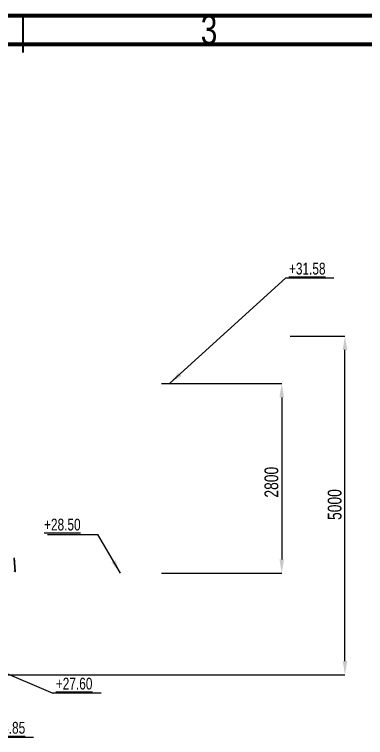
# Model space of a CAD drawing. Header units: millimetres. Extents: x 122 to 2816, y -707 to 556.
# Drawn here: x 841.7 to 888.8, y 283 to 380 of the extents above; entities that cross this region are included whole.
import ezdxf

# ---------------------------------------------------------------- set-up
doc = ezdxf.new("R2010")
doc.units = ezdxf.units.MM
doc.header["$PDSIZE"] = -1
doc.layers.add('FORMAT', color=7, linetype='Continuous')
doc.styles.add('SLDTEXTSTYLE7', font='TXT', dxfattribs={"width": 0.75})
doc.dimstyles.new('SLDDIMSTYLE0', dxfattribs={"dimtxt": 2.5, "dimasz": 1.852083, "dimexe": 0, "dimexo": 0.625, "dimgap": 0, "dimtad": 1, "dimdec": 0, "dimrnd": 1e-09, "dimtxsty": 'Standard', "dimsah": 1, "dimcen": 2.5, "dimazin": 3, "dimtfac": 1.852083, "dimtdec": 0, "dimtmove": 0, "dimatfit": 3, "dimfrac": 2})
doc.dimstyles.new('SLDDIMSTYLE3', dxfattribs={"dimtxt": 1.852083, "dimasz": 1.852083, "dimexe": 0, "dimexo": 0.625, "dimgap": 0.463021, "dimtad": 1, "dimdec": 0, "dimlfac": 110, "dimrnd": 1e-09, "dimzin": 12, "dimtxsty": 'SLDTEXTSTYLE7', "dimsah": 1, "dimcen": 2.5, "dimazin": 3, "dimtfac": 1, "dimtdec": 0, "dimtmove": 0, "dimatfit": 3, "dimfrac": 2, "dimtzin": 12})
doc.dimstyles.new('SLDDIMSTYLE5', dxfattribs={"dimtxt": 1.852083, "dimasz": 1.852083, "dimexe": 0, "dimexo": 0.625, "dimgap": 0.463021, "dimtad": 1, "dimlfac": 110, "dimzin": 12, "dimtxsty": 'SLDTEXTSTYLE7', "dimsah": 1, "dimcen": 2.5, "dimadec": 1, "dimazin": 3, "dimtfac": 1, "dimtdec": 1, "dimtmove": 0, "dimatfit": 3, "dimfrac": 2, "dimtzin": 12})

# ---------------------------------------------------------------- blocks, each defined once
blk = doc.blocks.new('*D1070')
at = {"layer": 'Defpoints', "color": 0}
for p in [(861.351, 330.497), (861.351, 305.043), (877.539, 305.043)]:
    blk.add_point(p, dxfattribs=at)
at = {"layer": 'FORMAT', "color": 0, "lineweight": -2}
for p, q in [((861.413, 330.497), (877.539, 330.497)), ((877.539, 328.645), (877.539, 306.895)), ((861.413, 305.043), (877.539, 305.043))]:
    blk.add_line(p, q, dxfattribs=at)
at = {"layer": 'FORMAT', "color": 0}
for points in [[(877.231, 328.645), (877.848, 328.645), (877.539, 330.497)], [(877.231, 306.895), (877.848, 306.895), (877.539, 305.043)]]:
    blk.add_solid(points, dxfattribs=at)
at = {"layer": 'FORMAT', "color": 0, "insert": (875.224, 317.257), "char_height": 1.8521, "attachment_point": 2, "rotation": 90, "style": 'SLDTEXTSTYLE7'}
blk.add_mtext('\\A1;2800', dxfattribs=at)
blk = doc.blocks.new('*D1071')
at = {"layer": 'Defpoints', "color": 0}
for p in [(861.351, 305.043), (826.351, 299.588), (835.568, 294.59), (812.714, 291.407), (823.623, 291.407)]:
    blk.add_point(p, dxfattribs=at)
at = {"layer": 'FORMAT', "color": 0, "lineweight": -2}
blk.add_line((823.686, 291.407), (835.65, 291.407), dxfattribs=at)
blk.add_arc((773.851, 291.407), 61.799, 1.71718, 7.14078, dxfattribs=at)
at = {"layer": 'FORMAT', "color": 0}
for points in [[(834.865, 299.046), (835.476, 299.132), (834.913, 300.923)], [(835.931, 293.263), (835.313, 293.254), (835.65, 291.407)]]:
    blk.add_solid(points, dxfattribs=at)
at = {"layer": 'FORMAT', "color": 0, "insert": (837.526, 299.12), "char_height": 1.8521, "attachment_point": 1, "rotation": 275.25226, "style": 'SLDTEXTSTYLE7'}
blk.add_mtext('\\A1;8.9°', dxfattribs=at)
blk = doc.blocks.new('*D1073')
at = {"layer": 'Defpoints', "color": 0}
for p in [(878.623, 336.861), (886.025, 336.861), (823.623, 291.407)]:
    blk.add_point(p, dxfattribs=at)
at = {"layer": 'FORMAT', "color": 0, "lineweight": -2}
for p, q in [((878.686, 336.861), (886.025, 336.861)), ((886.025, 293.259), (886.025, 335.009)), ((823.686, 291.407), (886.025, 291.407))]:
    blk.add_line(p, q, dxfattribs=at)
at = {"layer": 'FORMAT', "color": 0}
for points in [[(885.716, 335.009), (886.333, 335.009), (886.025, 336.861)], [(885.716, 293.259), (886.333, 293.259), (886.025, 291.407)]]:
    blk.add_solid(points, dxfattribs=at)
at = {"layer": 'FORMAT', "color": 0, "insert": (883.709, 314.256), "char_height": 1.8521, "attachment_point": 2, "rotation": 90, "style": 'SLDTEXTSTYLE7'}
blk.add_mtext('\\A1;5000', dxfattribs=at)
blk = doc.blocks.new('SW_NOTE_0_17')
at = {"layer": 'FORMAT', "color": 0}
blk.add_line((-6.721, 0), (0, 0), dxfattribs=at)
at = {"layer": 'FORMAT', "color": 0, "insert": (-7.206, 2.129), "char_height": 1.5875, "attachment_point": 1, "style": 'SLDTEXTSTYLE7'}
blk.add_mtext('\\L+28.50', dxfattribs=at)
blk = doc.blocks.new('SW_NOTE_0_18')
at = {"layer": 'FORMAT', "color": 0}
blk.add_line((6.479, 0), (0, 0), dxfattribs=at)
at = {"layer": 'FORMAT', "color": 0, "insert": (0.402, 2.094), "char_height": 1.5875, "attachment_point": 1, "style": 'SLDTEXTSTYLE7'}
blk.add_mtext('\\L+27.60', dxfattribs=at)
blk = doc.blocks.new('SW_NOTE_0_20')
at = {"layer": 'FORMAT', "color": 0}
blk.add_line((6.479, 0), (0, 0), dxfattribs=at)
at = {"layer": 'FORMAT', "color": 0, "insert": (0.459, 2.085), "char_height": 1.5875, "attachment_point": 1, "style": 'SLDTEXTSTYLE7'}
blk.add_mtext('\\L+31.58', dxfattribs=at)
blk = doc.blocks.new('SW_NOTE_0_21')
at = {"layer": 'FORMAT', "color": 0}
blk.add_line((6.479, 0), (0, 0), dxfattribs=at)
at = {"layer": 'FORMAT', "color": 0, "insert": (0.463, 2.104), "char_height": 1.5875, "attachment_point": 1, "style": 'SLDTEXTSTYLE7'}
blk.add_mtext('\\L+26.85', dxfattribs=at)

msp = doc.modelspace()

# ---------------------------------------------------------------- linework, layer by layer
at = {"color": 7, "linetype": 'Continuous', "lineweight": 70}
for p, q in [((592.821132, 379.900037), (992.821132, 379.900037)), ((597.821132, 376.033562), (987.223604, 376.033562))]:
    msp.add_line(p, q, dxfattribs=at)
at = {"color": 7, "linetype": 'Continuous', "lineweight": 35}
msp.add_line((842.821132, 374.900037), (842.821132, 379.900037), dxfattribs=at)
at = {"color": 7, "linetype": 'Continuous', "lineweight": 25}
for p, q in [((841.759756, 305.29194), (841.624155, 307.043799)), ((841.800733, 305.297636), (841.661655, 307.094415)), ((841.759756, 305.29194), (841.639704, 305.316669)), ((841.759756, 305.29194), (841.800733, 305.297636))]:
    msp.add_line(p, q, dxfattribs=at)

# ---------------------------------------------------------------- block references
at = {"layer": 'FORMAT'}
for name, p in [('SW_NOTE_0_20', (878.047524, 344.621143)), ('SW_NOTE_0_17', (852.838691, 310.238576)), ('SW_NOTE_0_18', (846.812657, 288.93107)), ('SW_NOTE_0_21', (837.732754, 282.998867))]:
    msp.add_blockref(name, p, dxfattribs=at)

# ---------------------------------------------------------------- texts
at = {"color": 7, "linetype": 'Continuous', "lineweight": 0, "insert": (867.781169, 379.960191), "char_height": 3.96875, "attachment_point": 2, "style": 'SLDTEXTSTYLE7'}
msp.add_mtext('3', dxfattribs=at)

# ---------------------------------------------------------------- dimensions: what is measured, and where the dimension line sits
at = {"layer": 'FORMAT'}
for base, p1, p2, picture, middle in [((886.024558, 336.86111), (823.623232, 291.406565), (878.623232, 336.86111), '*D1073', (886.024558, 314.256428)), ((877.539243, 305.042928), (861.350505, 330.497474), (861.350505, 305.042928), '*D1070', (877.539243, 317.256527))]:
    dim = msp.add_linear_dim(base=base, p1=p1, p2=p2, angle=90, dimstyle='SLDDIMSTYLE3', dxfattribs=at)
    dim.commit()
    dim.dimension.update_dxf_attribs({"geometry": picture, "text_midpoint": middle, "dimtype": 160})
dim = msp.add_angular_dim_2l(base=(835.567843, 294.589895), line1=((826.350505, 299.588383), (861.350505, 305.042928)), line2=((823.623232, 291.406565), (812.714141, 291.406565)), dimstyle='SLDDIMSTYLE5', dxfattribs=at)
dim.commit()
dim.dimension.update_dxf_attribs({"geometry": '*D1071', "text_midpoint": (835.390409, 297.063738), "dimtype": 162})

# ---------------------------------------------------------------- leaders
for points in [[(862.491593, 330.497474), (878.047524, 344.621143)], [(855.883865, 305.042928), (852.838691, 310.238576)], [(822.083219, 299.588383), (846.812657, 288.93107)]]:
    msp.add_leader(points, dimstyle='SLDDIMSTYLE0', dxfattribs=at)

doc.saveas('drawing.dxf')
